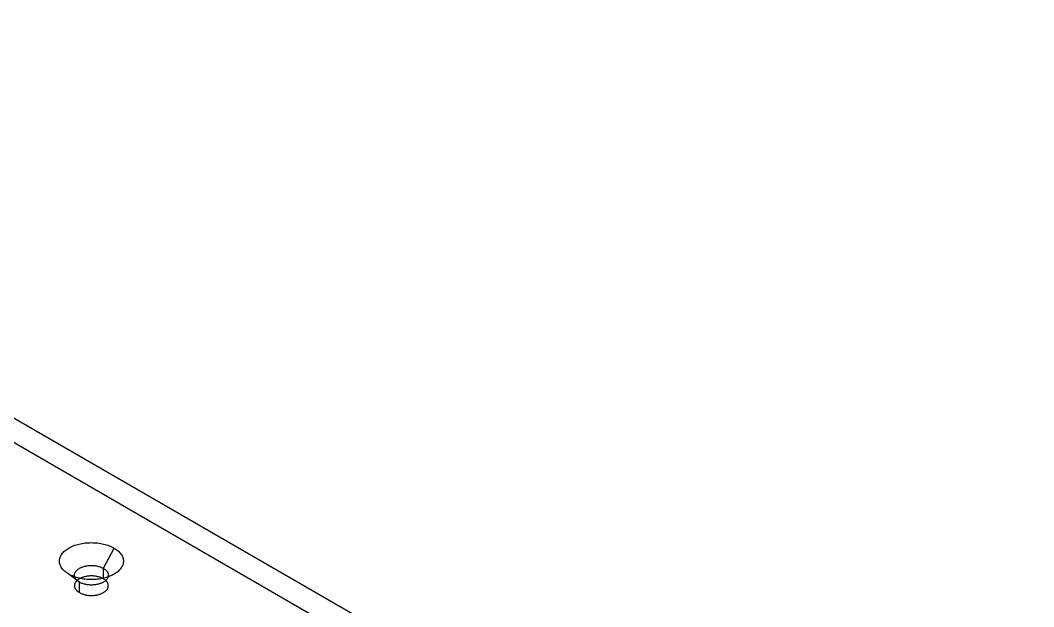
# Model space of a CAD drawing. Header units: inches. Extents: x 2 to 134, y 2 to 86.
# Drawn here: x 115.102 to 118.347, y 52.595 to 54.472 of the extents above; entities that cross this region are included whole.
import ezdxf

# ---------------------------------------------------------------- set-up
doc = ezdxf.new("R2010")
doc.units = ezdxf.units.IN
doc.header["$MEASUREMENT"] = 0

msp = doc.modelspace()

# ---------------------------------------------------------------- linework, layer by layer
at = {"layer": 'OUTLINE'}
for p, q in [((112.8781, 54.4716), (129.2222, 45.0351)), ((112.8781, 54.3929), (129.2222, 44.9563)), ((115.2688, 52.7887), (115.273, 52.7903)), ((115.273, 52.7903), (115.2772, 52.7919)), ((115.2772, 52.7919), (115.2816, 52.7933)), ((115.2816, 52.7933), (115.2861, 52.7946)), ((115.2861, 52.7946), (115.2907, 52.7958)), ((115.2907, 52.7958), (115.2953, 52.7969)), ((115.2953, 52.7969), (115.3001, 52.7978)), ((115.3001, 52.7978), (115.305, 52.7985)), ((115.305, 52.7985), (115.3099, 52.7992)), ((115.3099, 52.7992), (115.3148, 52.7997)), ((115.3148, 52.7997), (115.3198, 52.8)), ((115.3198, 52.8), (115.3248, 52.8002)), ((115.3248, 52.8002), (115.3298, 52.8003)), ((115.3298, 52.8003), (115.3349, 52.8002)), ((115.3349, 52.8002), (115.3399, 52.8)), ((115.3399, 52.8), (115.3449, 52.7997)), ((115.3449, 52.7997), (115.3498, 52.7992)), ((115.3498, 52.7992), (115.3547, 52.7985)), ((115.3547, 52.7985), (115.3596, 52.7978)), ((115.3596, 52.7978), (115.3643, 52.7969)), ((115.3643, 52.7969), (115.369, 52.7958)), ((115.369, 52.7958), (115.3736, 52.7946)), ((115.3736, 52.7946), (115.3781, 52.7933)), ((115.3781, 52.7933), (115.3825, 52.7919)), ((115.3825, 52.7919), (115.3867, 52.7903)), ((115.3867, 52.7903), (115.3908, 52.7887)), ((115.2305, 52.7556), (115.2319, 52.7584)), ((115.2319, 52.7584), (115.2334, 52.7611)), ((115.2334, 52.7611), (115.2352, 52.7638)), ((115.2352, 52.7638), (115.2373, 52.7665)), ((115.2373, 52.7665), (115.2395, 52.7691)), ((115.2395, 52.7691), (115.242, 52.7716)), ((115.242, 52.7716), (115.2447, 52.774)), ((115.2447, 52.774), (115.2476, 52.7764)), ((115.2476, 52.7764), (115.2507, 52.7787)), ((115.2507, 52.7787), (115.254, 52.7809)), ((115.254, 52.7809), (115.2574, 52.783)), ((115.2574, 52.783), (115.2611, 52.785)), ((115.2611, 52.785), (115.2649, 52.7869)), ((115.2649, 52.7869), (115.2688, 52.7887)), ((115.3682, 52.7181), (115.4022, 52.783)), ((115.3908, 52.7887), (115.3948, 52.7869)), ((115.3948, 52.7869), (115.3986, 52.785)), ((115.3986, 52.785), (115.4022, 52.783)), ((115.4022, 52.783), (115.4057, 52.7809)), ((115.4057, 52.7809), (115.409, 52.7787)), ((115.409, 52.7787), (115.4121, 52.7764)), ((115.4121, 52.7764), (115.415, 52.774)), ((115.415, 52.774), (115.4177, 52.7716)), ((115.4177, 52.7716), (115.4201, 52.7691)), ((115.4201, 52.7691), (115.4224, 52.7665)), ((115.4224, 52.7665), (115.4244, 52.7638)), ((115.4244, 52.7638), (115.4262, 52.7611)), ((115.4262, 52.7611), (115.4278, 52.7584)), ((115.4278, 52.7584), (115.4292, 52.7556)), ((115.2275, 52.7412), (115.2276, 52.7441)), ((115.2276, 52.7383), (115.2275, 52.7412)), ((115.2276, 52.7441), (115.2279, 52.747)), ((115.2279, 52.7354), (115.2276, 52.7383)), ((115.2279, 52.747), (115.2286, 52.7499)), ((115.2286, 52.7325), (115.2279, 52.7354)), ((115.2286, 52.7499), (115.2294, 52.7527)), ((115.2294, 52.7297), (115.2286, 52.7325)), ((115.2294, 52.7527), (115.2305, 52.7556)), ((115.2305, 52.7268), (115.2294, 52.7297)), ((115.2319, 52.724), (115.2305, 52.7268)), ((115.3043, 52.7236), (115.3067, 52.7243)), ((115.3067, 52.7243), (115.3091, 52.7249)), ((115.3091, 52.7249), (115.3116, 52.7254)), ((115.3116, 52.7254), (115.3141, 52.7259)), ((115.3141, 52.7259), (115.3167, 52.7263)), ((115.3167, 52.7263), (115.3193, 52.7267)), ((115.3193, 52.7267), (115.3219, 52.7269)), ((115.3219, 52.7269), (115.3245, 52.7271)), ((115.3245, 52.7271), (115.3272, 52.7272)), ((115.3272, 52.7272), (115.3298, 52.7273)), ((115.3298, 52.7273), (115.3325, 52.7272)), ((115.3325, 52.7272), (115.3352, 52.7271)), ((115.3352, 52.7271), (115.3378, 52.7269)), ((115.3378, 52.7269), (115.3404, 52.7267)), ((115.3404, 52.7267), (115.343, 52.7263)), ((115.343, 52.7263), (115.3456, 52.7259)), ((115.3456, 52.7259), (115.3481, 52.7254)), ((115.3481, 52.7254), (115.3506, 52.7249)), ((115.3506, 52.7249), (115.353, 52.7243)), ((115.353, 52.7243), (115.3554, 52.7236)), ((115.4292, 52.7268), (115.4278, 52.724)), ((115.4292, 52.7556), (115.4303, 52.7527)), ((115.4303, 52.7297), (115.4292, 52.7268)), ((115.4303, 52.7527), (115.4311, 52.7499)), ((115.4311, 52.7325), (115.4303, 52.7297)), ((115.4311, 52.7499), (115.4317, 52.747)), ((115.4317, 52.7354), (115.4311, 52.7325)), ((115.4317, 52.747), (115.4321, 52.7441)), ((115.4321, 52.7383), (115.4317, 52.7354)), ((115.4321, 52.7441), (115.4322, 52.7412)), ((115.4322, 52.7412), (115.4321, 52.7383)), ((115.2334, 52.7213), (115.2319, 52.724)), ((115.2352, 52.7186), (115.2334, 52.7213)), ((115.2373, 52.7159), (115.2352, 52.7186)), ((115.2395, 52.7133), (115.2373, 52.7159)), ((115.242, 52.7108), (115.2395, 52.7133)), ((115.2447, 52.7084), (115.242, 52.7108)), ((115.2476, 52.706), (115.2447, 52.7084)), ((115.2507, 52.7037), (115.2476, 52.706)), ((115.254, 52.7015), (115.2507, 52.7037)), ((115.2574, 52.6994), (115.254, 52.7015)), ((115.2915, 52.6738), (115.2574, 52.6994)), ((115.2611, 52.6974), (115.2574, 52.6994)), ((115.2649, 52.6955), (115.2611, 52.6974)), ((115.2688, 52.6937), (115.2649, 52.6955)), ((115.273, 52.692), (115.2688, 52.6937)), ((115.2772, 52.6905), (115.273, 52.692)), ((115.2756, 52.696), (115.2757, 52.6975)), ((115.2757, 52.6944), (115.2756, 52.696)), ((115.2757, 52.6975), (115.2759, 52.699)), ((115.2759, 52.6929), (115.2757, 52.6944)), ((115.2759, 52.699), (115.2762, 52.7005)), ((115.2762, 52.6914), (115.2759, 52.6929)), ((115.2762, 52.7005), (115.2767, 52.7021)), ((115.2767, 52.7021), (115.2772, 52.7036)), ((115.2772, 52.7036), (115.278, 52.705)), ((115.278, 52.705), (115.2788, 52.7065)), ((115.2788, 52.7065), (115.2797, 52.7079)), ((115.2797, 52.7079), (115.2808, 52.7093)), ((115.2808, 52.7093), (115.282, 52.7107)), ((115.282, 52.7107), (115.2833, 52.712)), ((115.2833, 52.712), (115.2848, 52.7133)), ((115.2848, 52.7133), (115.2863, 52.7146)), ((115.2863, 52.7146), (115.2879, 52.7158)), ((115.2879, 52.7158), (115.2897, 52.717)), ((115.2897, 52.717), (115.2915, 52.7181)), ((115.2915, 52.7181), (115.2934, 52.7192)), ((115.2934, 52.7192), (115.2954, 52.7202)), ((115.2954, 52.7202), (115.2975, 52.7211)), ((115.2975, 52.7211), (115.2997, 52.722)), ((115.2997, 52.722), (115.302, 52.7228)), ((115.302, 52.7228), (115.3043, 52.7236)), ((115.3116, 52.692), (115.3091, 52.6914)), ((115.3141, 52.6924), (115.3116, 52.692)), ((115.3167, 52.6928), (115.3141, 52.6924)), ((115.3193, 52.6932), (115.3167, 52.6928)), ((115.3219, 52.6934), (115.3193, 52.6932)), ((115.3245, 52.6936), (115.3219, 52.6934)), ((115.3272, 52.6937), (115.3245, 52.6936)), ((115.3298, 52.6938), (115.3272, 52.6937)), ((115.3325, 52.6937), (115.3298, 52.6938)), ((115.3352, 52.6936), (115.3325, 52.6937)), ((115.3378, 52.6934), (115.3352, 52.6936)), ((115.3404, 52.6932), (115.3378, 52.6934)), ((115.343, 52.6928), (115.3404, 52.6932)), ((115.3456, 52.6924), (115.343, 52.6928)), ((115.3481, 52.692), (115.3456, 52.6924)), ((115.3506, 52.6914), (115.3481, 52.692)), ((115.3554, 52.7236), (115.3577, 52.7228)), ((115.3577, 52.7228), (115.36, 52.722)), ((115.36, 52.722), (115.3621, 52.7211)), ((115.3621, 52.7211), (115.3642, 52.7202)), ((115.3642, 52.7202), (115.3662, 52.7192)), ((115.3662, 52.7192), (115.3682, 52.7181)), ((115.3682, 52.7181), (115.37, 52.717)), ((115.3682, 52.6846), (115.3682, 52.7181)), ((115.37, 52.717), (115.3717, 52.7158)), ((115.3717, 52.7158), (115.3734, 52.7146)), ((115.3734, 52.7146), (115.3749, 52.7133)), ((115.3749, 52.7133), (115.3763, 52.712)), ((115.3763, 52.712), (115.3777, 52.7107)), ((115.3777, 52.7107), (115.3789, 52.7093)), ((115.3789, 52.7093), (115.3799, 52.7079)), ((115.3799, 52.7079), (115.3809, 52.7065)), ((115.3809, 52.7065), (115.3817, 52.705)), ((115.3817, 52.705), (115.3824, 52.7036)), ((115.3824, 52.7036), (115.383, 52.7021)), ((115.3867, 52.692), (115.3825, 52.6905)), ((115.383, 52.7021), (115.3835, 52.7005)), ((115.3835, 52.7005), (115.3838, 52.699)), ((115.3838, 52.6929), (115.3835, 52.6914)), ((115.3838, 52.699), (115.384, 52.6975)), ((115.384, 52.6944), (115.3838, 52.6929)), ((115.384, 52.6975), (115.3841, 52.696)), ((115.3841, 52.696), (115.384, 52.6944)), ((115.3908, 52.6937), (115.3867, 52.692)), ((115.3948, 52.6955), (115.3908, 52.6937)), ((115.3986, 52.6974), (115.3948, 52.6955)), ((115.4022, 52.6994), (115.3986, 52.6974)), ((115.4057, 52.7015), (115.4022, 52.6994)), ((115.409, 52.7037), (115.4057, 52.7015)), ((115.4121, 52.706), (115.409, 52.7037)), ((115.415, 52.7084), (115.4121, 52.706)), ((115.4177, 52.7108), (115.415, 52.7084)), ((115.4201, 52.7133), (115.4177, 52.7108)), ((115.4224, 52.7159), (115.4201, 52.7133)), ((115.4244, 52.7186), (115.4224, 52.7159)), ((115.4262, 52.7213), (115.4244, 52.7186)), ((115.4278, 52.724), (115.4262, 52.7213)), ((115.2757, 52.664), (115.2756, 52.6625)), ((115.2756, 52.6625), (115.2757, 52.6609)), ((115.2759, 52.6655), (115.2757, 52.664)), ((115.2757, 52.6609), (115.2759, 52.6594)), ((115.2762, 52.6671), (115.2759, 52.6655)), ((115.2759, 52.6594), (115.2762, 52.6579)), ((115.2767, 52.6898), (115.2762, 52.6914)), ((115.2767, 52.6686), (115.2762, 52.6671)), ((115.2772, 52.6883), (115.2767, 52.6898)), ((115.2772, 52.6701), (115.2767, 52.6686)), ((115.2816, 52.6891), (115.2772, 52.6905)), ((115.278, 52.6869), (115.2772, 52.6883)), ((115.278, 52.6716), (115.2772, 52.6701)), ((115.2788, 52.6854), (115.278, 52.6869)), ((115.2788, 52.673), (115.278, 52.6716)), ((115.2797, 52.684), (115.2788, 52.6854)), ((115.2797, 52.6745), (115.2788, 52.673)), ((115.2808, 52.6826), (115.2797, 52.684)), ((115.2808, 52.6759), (115.2797, 52.6745)), ((115.282, 52.6812), (115.2808, 52.6826)), ((115.282, 52.6772), (115.2808, 52.6759)), ((115.2861, 52.6878), (115.2816, 52.6891)), ((115.2833, 52.6799), (115.282, 52.6812)), ((115.2833, 52.6786), (115.282, 52.6772)), ((115.2848, 52.6786), (115.2833, 52.6799)), ((115.2848, 52.6799), (115.2833, 52.6786)), ((115.2863, 52.6811), (115.2848, 52.6799)), ((115.2863, 52.6773), (115.2848, 52.6786)), ((115.2907, 52.6866), (115.2861, 52.6878)), ((115.2879, 52.6823), (115.2863, 52.6811)), ((115.2879, 52.6761), (115.2863, 52.6773)), ((115.2897, 52.6835), (115.2879, 52.6823)), ((115.2897, 52.6749), (115.2879, 52.6761)), ((115.2915, 52.6846), (115.2897, 52.6835)), ((115.2915, 52.6738), (115.2897, 52.6749)), ((115.2953, 52.6855), (115.2907, 52.6866)), ((115.2934, 52.6857), (115.2915, 52.6846)), ((115.2934, 52.6728), (115.2915, 52.6738)), ((115.2915, 52.6403), (115.2915, 52.6738)), ((115.2954, 52.6867), (115.2934, 52.6857)), ((115.2954, 52.6718), (115.2934, 52.6728)), ((115.3001, 52.6846), (115.2953, 52.6855)), ((115.2975, 52.6876), (115.2954, 52.6867)), ((115.2975, 52.6708), (115.2954, 52.6718)), ((115.2997, 52.6885), (115.2975, 52.6876)), ((115.2997, 52.6699), (115.2975, 52.6708)), ((115.302, 52.6893), (115.2997, 52.6885)), ((115.302, 52.6691), (115.2997, 52.6699)), ((115.305, 52.6839), (115.3001, 52.6846)), ((115.3043, 52.6901), (115.302, 52.6893)), ((115.3043, 52.6683), (115.302, 52.6691)), ((115.3067, 52.6908), (115.3043, 52.6901)), ((115.3067, 52.6677), (115.3043, 52.6683)), ((115.3099, 52.6832), (115.305, 52.6839)), ((115.3091, 52.6914), (115.3067, 52.6908)), ((115.3091, 52.667), (115.3067, 52.6677)), ((115.3116, 52.6665), (115.3091, 52.667)), ((115.3148, 52.6827), (115.3099, 52.6832)), ((115.3141, 52.666), (115.3116, 52.6665)), ((115.3167, 52.6656), (115.3141, 52.666)), ((115.3198, 52.6824), (115.3148, 52.6827)), ((115.3193, 52.6653), (115.3167, 52.6656)), ((115.3219, 52.665), (115.3193, 52.6653)), ((115.3248, 52.6822), (115.3198, 52.6824)), ((115.3245, 52.6648), (115.3219, 52.665)), ((115.3272, 52.6647), (115.3245, 52.6648)), ((115.3298, 52.6821), (115.3248, 52.6822)), ((115.3298, 52.6647), (115.3272, 52.6647)), ((115.3349, 52.6822), (115.3298, 52.6821)), ((115.3325, 52.6647), (115.3298, 52.6647)), ((115.3352, 52.6648), (115.3325, 52.6647)), ((115.3399, 52.6824), (115.3349, 52.6822)), ((115.3378, 52.665), (115.3352, 52.6648)), ((115.3404, 52.6653), (115.3378, 52.665)), ((115.3449, 52.6827), (115.3399, 52.6824)), ((115.343, 52.6656), (115.3404, 52.6653)), ((115.3456, 52.666), (115.343, 52.6656)), ((115.3498, 52.6832), (115.3449, 52.6827)), ((115.3481, 52.6665), (115.3456, 52.666)), ((115.3506, 52.667), (115.3481, 52.6665)), ((115.3547, 52.6839), (115.3498, 52.6832)), ((115.353, 52.6908), (115.3506, 52.6914)), ((115.353, 52.6677), (115.3506, 52.667)), ((115.3554, 52.6901), (115.353, 52.6908)), ((115.3554, 52.6683), (115.353, 52.6677)), ((115.3596, 52.6846), (115.3547, 52.6839)), ((115.3577, 52.6893), (115.3554, 52.6901)), ((115.3577, 52.6691), (115.3554, 52.6683)), ((115.36, 52.6885), (115.3577, 52.6893)), ((115.36, 52.6699), (115.3577, 52.6691)), ((115.3643, 52.6855), (115.3596, 52.6846)), ((115.3621, 52.6876), (115.36, 52.6885)), ((115.3621, 52.6708), (115.36, 52.6699)), ((115.3642, 52.6867), (115.3621, 52.6876)), ((115.3642, 52.6718), (115.3621, 52.6708)), ((115.3662, 52.6857), (115.3642, 52.6867)), ((115.3662, 52.6728), (115.3642, 52.6718)), ((115.369, 52.6866), (115.3643, 52.6855)), ((115.3682, 52.6846), (115.3662, 52.6857)), ((115.3682, 52.6738), (115.3662, 52.6728)), ((115.37, 52.6835), (115.3682, 52.6846)), ((115.37, 52.6749), (115.3682, 52.6738)), ((115.3736, 52.6878), (115.369, 52.6866)), ((115.3717, 52.6823), (115.37, 52.6835)), ((115.3717, 52.6761), (115.37, 52.6749)), ((115.3734, 52.6811), (115.3717, 52.6823)), ((115.3734, 52.6773), (115.3717, 52.6761)), ((115.3749, 52.6799), (115.3734, 52.6811)), ((115.3749, 52.6786), (115.3734, 52.6773)), ((115.3781, 52.6891), (115.3736, 52.6878)), ((115.3763, 52.6799), (115.3749, 52.6786)), ((115.3763, 52.6786), (115.3749, 52.6799)), ((115.3777, 52.6812), (115.3763, 52.6799)), ((115.3777, 52.6772), (115.3763, 52.6786)), ((115.3789, 52.6826), (115.3777, 52.6812)), ((115.3789, 52.6759), (115.3777, 52.6772)), ((115.3825, 52.6905), (115.3781, 52.6891)), ((115.3799, 52.684), (115.3789, 52.6826)), ((115.3799, 52.6745), (115.3789, 52.6759)), ((115.3809, 52.6854), (115.3799, 52.684)), ((115.3809, 52.673), (115.3799, 52.6745)), ((115.3817, 52.6869), (115.3809, 52.6854)), ((115.3817, 52.6716), (115.3809, 52.673)), ((115.3824, 52.6883), (115.3817, 52.6869)), ((115.3824, 52.6701), (115.3817, 52.6716)), ((115.383, 52.6898), (115.3824, 52.6883)), ((115.383, 52.6686), (115.3824, 52.6701)), ((115.3835, 52.6914), (115.383, 52.6898)), ((115.3835, 52.6671), (115.383, 52.6686)), ((115.3838, 52.6655), (115.3835, 52.6671)), ((115.3835, 52.6579), (115.3838, 52.6594)), ((115.384, 52.664), (115.3838, 52.6655)), ((115.3838, 52.6594), (115.384, 52.6609)), ((115.3841, 52.6625), (115.384, 52.664)), ((115.384, 52.6609), (115.3841, 52.6625)), ((115.2762, 52.6579), (115.2767, 52.6564)), ((115.2767, 52.6564), (115.2772, 52.6549)), ((115.2772, 52.6549), (115.278, 52.6534)), ((115.278, 52.6534), (115.2788, 52.6519)), ((115.2788, 52.6519), (115.2797, 52.6505)), ((115.2797, 52.6505), (115.2808, 52.6491)), ((115.2808, 52.6491), (115.282, 52.6477)), ((115.282, 52.6477), (115.2833, 52.6464)), ((115.2833, 52.6464), (115.2848, 52.6451)), ((115.2848, 52.6451), (115.2863, 52.6438)), ((115.2863, 52.6438), (115.2879, 52.6426)), ((115.2879, 52.6426), (115.2897, 52.6415)), ((115.2897, 52.6415), (115.2915, 52.6403)), ((115.2915, 52.6403), (115.2934, 52.6393)), ((115.2934, 52.6393), (115.2954, 52.6383)), ((115.2954, 52.6383), (115.2975, 52.6373)), ((115.2975, 52.6373), (115.2997, 52.6365)), ((115.2997, 52.6365), (115.302, 52.6356)), ((115.302, 52.6356), (115.3043, 52.6349)), ((115.3043, 52.6349), (115.3067, 52.6342)), ((115.3067, 52.6342), (115.3091, 52.6336)), ((115.3091, 52.6336), (115.3116, 52.633)), ((115.3116, 52.633), (115.3141, 52.6325)), ((115.3141, 52.6325), (115.3167, 52.6321)), ((115.3167, 52.6321), (115.3193, 52.6318)), ((115.3193, 52.6318), (115.3219, 52.6315)), ((115.3219, 52.6315), (115.3245, 52.6313)), ((115.3245, 52.6313), (115.3272, 52.6312)), ((115.3272, 52.6312), (115.3298, 52.6312)), ((115.3298, 52.6312), (115.3325, 52.6312)), ((115.3325, 52.6312), (115.3352, 52.6313)), ((115.3352, 52.6313), (115.3378, 52.6315)), ((115.3378, 52.6315), (115.3404, 52.6318)), ((115.3404, 52.6318), (115.343, 52.6321)), ((115.343, 52.6321), (115.3456, 52.6325)), ((115.3456, 52.6325), (115.3481, 52.633)), ((115.3481, 52.633), (115.3506, 52.6336)), ((115.3506, 52.6336), (115.353, 52.6342)), ((115.353, 52.6342), (115.3554, 52.6349)), ((115.3554, 52.6349), (115.3577, 52.6356)), ((115.3577, 52.6356), (115.36, 52.6365)), ((115.36, 52.6365), (115.3621, 52.6373)), ((115.3621, 52.6373), (115.3642, 52.6383)), ((115.3642, 52.6383), (115.3662, 52.6393)), ((115.3662, 52.6393), (115.3682, 52.6403)), ((115.3682, 52.6403), (115.37, 52.6415)), ((115.37, 52.6415), (115.3717, 52.6426)), ((115.3717, 52.6426), (115.3734, 52.6438)), ((115.3734, 52.6438), (115.3749, 52.6451)), ((115.3749, 52.6451), (115.3763, 52.6464)), ((115.3763, 52.6464), (115.3777, 52.6477)), ((115.3777, 52.6477), (115.3789, 52.6491)), ((115.3789, 52.6491), (115.3799, 52.6505)), ((115.3799, 52.6505), (115.3809, 52.6519)), ((115.3809, 52.6519), (115.3817, 52.6534)), ((115.3817, 52.6534), (115.3824, 52.6549)), ((115.3824, 52.6549), (115.383, 52.6564)), ((115.383, 52.6564), (115.3835, 52.6579))]:
    msp.add_line(p, q, dxfattribs=at)

doc.saveas('drawing.dxf')
